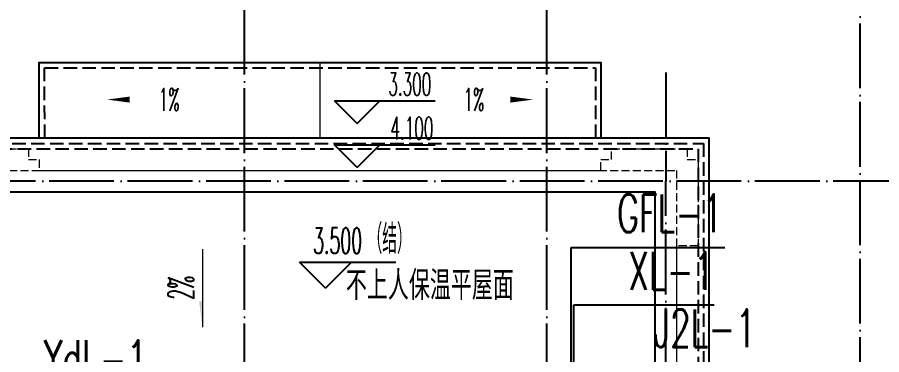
# Model space of a CAD drawing. Extents: x 27938 to 1507990, y 110129 to 923079.
# Drawn here: x 836913 to 844917, y 609342 to 612466 of the extents above; entities that cross this region are included whole.
import ezdxf

# ---------------------------------------------------------------- set-up
doc = ezdxf.new("R2010")
doc.units = 0
doc.header["$LTSCALE"] = 1000
doc.header["$MEASUREMENT"] = 0
for name, pattern in [('#P_--_20B1_001_t3$0$DASH', [0.35, 0.25, -0.1]), ('__DASH', [0.35, 0.25, -0.1]), ('DASH', [0.35, 0.25, -0.1]), ('DOTE', [2.42, 2, -0.2, 0.02, -0.2])]:
    doc.linetypes.add(name, pattern=pattern)
for name, color, linetype in [('DIM_ELEV', 3, 'Continuous'), ('DIM_不分区消火栓', 1, 'Continuous'), ('DIM_管井排水', 5, 'Continuous'), ('DIM_给水', 3, 'Continuous'), ('DIM_雨水', 4, 'Continuous'), ('DOTE', 1, 'Continuous'), ('PUB_TEXT', 4, 'Continuous'), ('ROOF', 4, 'Continuous'), ('STAIR', 2, 'Continuous')]:
    doc.layers.add(name, color=color, linetype=linetype)
doc.layers.add('平面-排水沟', color=86, linetype='Continuous', lineweight=15)
doc.layers.add('平面-看线', color=45, linetype='Continuous', lineweight=15)
doc.styles.add('_TCH_DIM', font='SIMPLEX.shx', dxfattribs={"width": 0.7, "bigfont": 'GBCBIG.shx'})
doc.styles.add('_TWT_SERIAL', font='SIMPLEX', dxfattribs={"width": 0.8, "height": 3.5, "bigfont": 'HZTXT'})
doc.styles.get("Standard").update_dxf_attribs({"font": 'gbenor.shx', "bigfont": 'gbcbig.shx'})

msp = doc.modelspace()

# ---------------------------------------------------------------- hatches: boundary and pattern name
at = {"layer": '平面-排水沟'}
msp.add_hatch(color=8, dxfattribs=at).paths.add_polyline_path([(838628, 609597.7), (838628, 609837.7), (838596, 609837.7)])

# ---------------------------------------------------------------- linework, layer by layer
at = {"layer": 'DIM_ELEV', "color": 8}
for p, q in [((840060.8, 611483.4), (839850.8, 611693.4)), ((839850.8, 611693.4), (840781.6, 611693.4)), ((840060.8, 611483.4), (840270.8, 611693.4)), ((840060.8, 611076.3), (839850.8, 611286.3)), ((839850.8, 611286.3), (840781.6, 611286.3)), ((840060.8, 611076.3), (840270.8, 611286.3)), ((839766.6, 609958.4), (839526.6, 610198.4)), ((839526.6, 610198.4), (840418.8, 610198.4)), ((839766.6, 609958.4), (840006.6, 610198.4))]:
    msp.add_line(p, q, dxfattribs=at)
at = {"layer": 'DIM_不分区消火栓'}
for p, q in [((842066.6, 607748.8), (842066.6, 609803.7)), ((842066.6, 609803.7), (843365.6, 609803.7))]:
    msp.add_line(p, q, dxfattribs=at)
at = {"layer": 'DIM_管井排水'}
for p, q in [((842041.6, 606573.8), (842041.6, 610335.5)), ((842041.6, 610335.5), (843465.1, 610335.5))]:
    msp.add_line(p, q, dxfattribs=at)
at = {"layer": 'DOTE', "color": 169, "linetype": 'DOTE', "ltscale": 0.3}
for p, q in [((839016.6, 603949.1), (839016.6, 612948.8)), ((841816.6, 603949.1), (841816.6, 612948.8)), ((844716.6, 604548.8), (844716.6, 612948.8)), ((842916.6, 611954.2), (842916.6, 610948.8)), ((879916.6, 610948.8), (825916.6, 610948.8)), ((842916.6, 608448.8), (842916.6, 610948.8))]:
    msp.add_line(p, q, dxfattribs=at)
at = {"layer": 'ROOF', "color": 8, "ltscale": 0.8}
for points in [[(838116.6, 608048.8), (836116.6, 608048.8), (836116.6, 611348.8), (843316.6, 611348.8), (843316.6, 607748.8), (842716.6, 607748.8)], [(838316.6, 608098.8), (838316.6, 608548.8), (836616.6, 608548.8), (836616.6, 610848.8), (842816.6, 610848.8), (842816.6, 608548.8), (842516.6, 608548.8), (842516.6, 608098.8)]]:
    msp.add_lwpolyline(points, dxfattribs=at)
at = {"layer": 'ROOF', "color": 8, "linetype": '__DASH', "ltscale": 0.5}
for points in [[(838116.6, 608098.8), (836166.6, 608098.8), (836166.6, 611298.8), (843266.6, 611298.8), (843266.6, 607798.8), (842716.6, 607798.8)], [(838116.6, 608148.8), (836216.6, 608148.8), (836216.6, 611248.8), (843216.6, 611248.8), (843216.6, 607848.8), (842716.6, 607848.8)]]:
    msp.add_lwpolyline(points, dxfattribs=at)
at = {"layer": 'STAIR', "color": 8}
msp.add_lwpolyline([(837116.8, 611348.8), (837116.6, 612048.8), (842316.7, 612048.8), (842316.9, 611348.8)], dxfattribs=at)
at = {"layer": 'STAIR', "color": 8, "linetype": '#P_--_20B1_001_t3$0$DASH', "ltscale": 0.5}
msp.add_lwpolyline([(837166.8, 611348.8), (837166.6, 611998.8), (842266.7, 611998.8), (842266.9, 611348.8)], dxfattribs=at)
at = {"layer": '平面-排水沟', "color": 8}
msp.add_line((839716.8, 611348.8), (839716.8, 612048.8), dxfattribs=at)
for points in [[(838152.8, 611704.2, 0, 0, 0), (837745, 611704.2, 0, 56, 0), (837955, 611704.2, 0, 0, 0)], [(841280.8, 611704.2, 0, 0, 0), (841688.6, 611704.2, 0, 56, 0), (841478.6, 611704.2, 0, 0, 0)]]:
    msp.add_lwpolyline(points, format="xyseb", dxfattribs=at)
msp.add_lwpolyline([(838627.9, 610317.8), (838628, 609597.7)], dxfattribs=at)
at = {"layer": '平面-看线', "color": 8, "linetype": 'DASH', "ltscale": 0.3}
for points in [[(836726.8, 611248.8), (837016.8, 611248.8), (837016.8, 611148.8), (837116.8, 611148.8), (837116.8, 611048.8), (842316.3, 611048.8), (842316.3, 611148.8), (842416.3, 611148.8), (842416.3, 611248.8), (842706.3, 611248.8), (842706.3, 611248.8), (842826.3, 611248.8), (842826.3, 611248.8), (843116.3, 611248.8), (843116.3, 611148.8), (843216.3, 611148.8), (843216.3, 610348.8), (843016.6, 610348.8), (843016.6, 608548.8), (843216.6, 608548.8), (843216.6, 607848.8), (842716.6, 607848.8)], [(838116.6, 608098.8), (838116.6, 608348.8), (836416.6, 608348.8), (836416.6, 611048.8), (843016.6, 611048.8), (843016.6, 608348.8), (842716.6, 608348.8), (842716.6, 608098.8)]]:
    msp.add_lwpolyline(points, dxfattribs=at)

# ---------------------------------------------------------------- texts
at = {"layer": 'DIM_ELEV', "color": 7, "style": '_TCH_DIM', "width": 0.494118}
for s, p in [('3.300', (840349, 611742.4)), ('4.100', (840368.6, 611335.3))]:
    msp.add_text(s, height=208.25, dxfattribs=at).set_placement(p)
at = {"layer": 'DIM_ELEV', "color": 8, "style": '_TCH_DIM'}
for s, height, width, p in [('（结）', 270.07, 0.7, (840156.3, 610278.5)), ('3.500', 238, 0.494118, (839652.3, 610278.5))]:
    msp.add_text(s, height=height, dxfattribs=dict(at, width=width)).set_placement(p)
at = {"layer": 'DIM_不分区消火栓', "color": 7, "style": '_TWT_SERIAL', "width": 0.64}
msp.add_text('XL-1', height=350, dxfattribs=at).set_placement((842570.3, 609943.7))
at = {"layer": 'DIM_管井排水', "color": 7, "style": '_TWT_SERIAL', "width": 0.64}
msp.add_text('GFL-1', height=350, dxfattribs=at).set_placement((842467.1, 610475.5))
at = {"layer": 'DIM_给水', "color": 7, "style": '_TWT_SERIAL', "width": 0.64}
msp.add_text('J2L-1', height=350, dxfattribs=at).set_placement((842803.7, 609412.2))
at = {"layer": 'DIM_雨水', "color": 7, "style": '_TWT_SERIAL', "width": 0.64}
msp.add_text('YdL-1', height=350, dxfattribs=at).set_placement((837157.9, 609125.9))
at = {"layer": 'PUB_TEXT', "color": 8}
msp.add_text('不上人保温平屋面', height=270.07, dxfattribs=at).set_placement((839955.3, 609849.1))
at = {"layer": '平面-排水沟', "color": 7, "style": '_TCH_DIM', "width": 0.494118}
for p in [(838222.9, 611600.1), (841044.1, 611600.1)]:
    msp.add_text('1%', height=208.25, dxfattribs=at).set_placement(p)
msp.add_text('2%', height=238, rotation=90.0006, dxfattribs=at).set_placement((838547.9, 609851.4))

doc.saveas('drawing.dxf')
